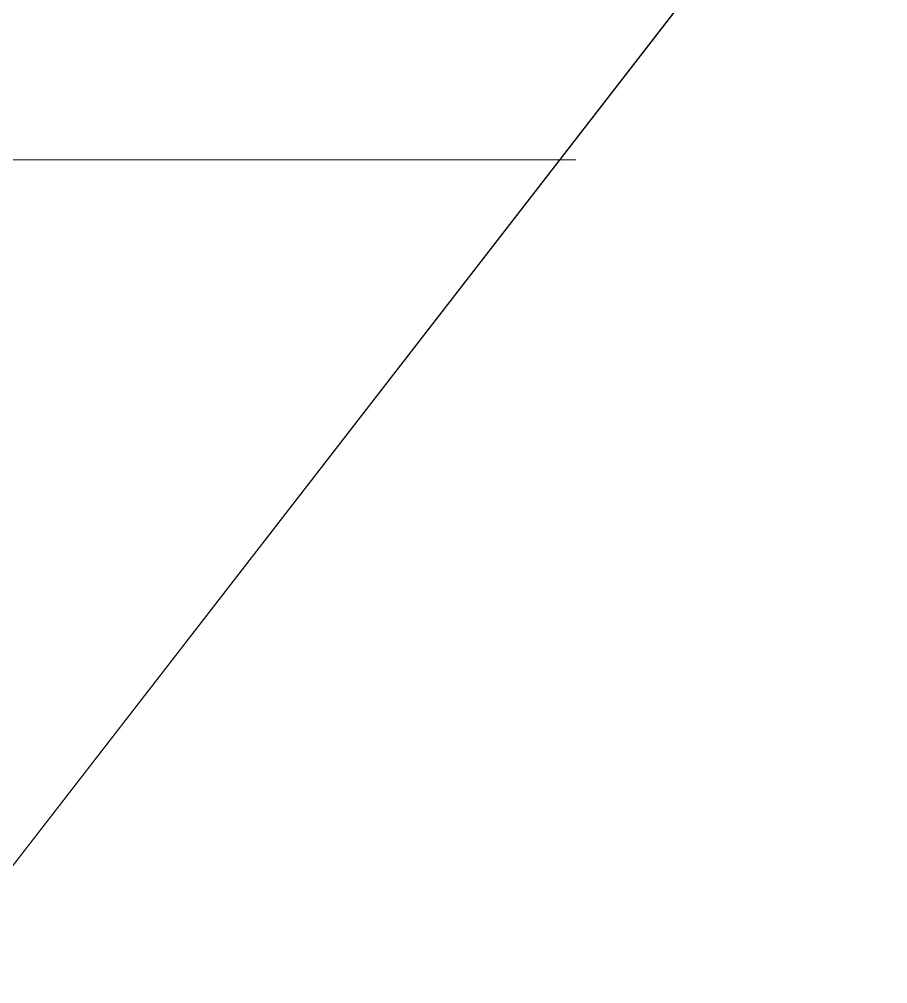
# Model space of a CAD drawing. Header units: metres. Extents: x 0 to 105485, y 0 to 425721.
# Drawn here: x 104777.177 to 104778.435, y 425264.005 to 425265.403 of the extents above; entities that cross this region are included whole.
import ezdxf

# ---------------------------------------------------------------- set-up
doc = ezdxf.new("R2010")
doc.units = ezdxf.units.M
doc.header["$MEASUREMENT"] = 0
doc.layers.add('B-XX-MO-ONDERZOEK_SONDERING-G', color=90, linetype='Continuous', lineweight=18)
doc.layers.add('B-XX-VH-OPENVERHARDING-G', color=90, linetype='Continuous', lineweight=18)

msp = doc.modelspace()

# ---------------------------------------------------------------- linework, layer by layer
at = {"layer": 'B-XX-MO-ONDERZOEK_SONDERING-G', "color": 0, "true_color": 0xd62828}
for points in [[(104776.819, 425265.199, 2.17), (104777.183, 425265.199, 2.16), (104777.3777, 425265.199, 2.15), (104777.4331, 425265.199, 2.14), (104777.2971, 425265.199, 2.13), (104777.1682, 425265.199, 2.12)], [(104777.1459, 425265.199, -11.696), (104777.2189, 425265.199, -11.706), (104777.2189, 425265.199, -11.716), (104777.3035, 425265.199, -11.726), (104777.3932, 425265.199, -11.736), (104777.4658, 425265.199, -11.746), (104777.4658, 425265.199, -11.756), (104777.5157, 425265.199, -11.766), (104777.5524, 425265.199, -11.776), (104777.5787, 425265.199, -11.786), (104777.5959, 425265.199, -11.796), (104777.5959, 425265.199, -11.806), (104777.5947, 425265.199, -11.816), (104777.5807, 425265.199, -11.826), (104777.5568, 425265.199, -11.836), (104777.5568, 425265.199, -11.846), (104777.5285, 425265.199, -11.856), (104777.4946, 425265.199, -11.866), (104777.4491, 425265.199, -11.876), (104777.414, 425265.199, -11.886), (104777.414, 425265.199, -11.896), (104777.3853, 425265.199, -11.906), (104777.3649, 425265.199, -11.916), (104777.3466, 425265.199, -11.926), (104777.3466, 425265.199, -11.936), (104777.333, 425265.199, -11.946), (104777.3174, 425265.199, -11.956), (104777.3063, 425265.199, -11.966), (104777.2947, 425265.199, -11.976), (104777.2947, 425265.199, -11.986), (104777.2871, 425265.199, -11.996), (104777.2844, 425265.199, -12.006), (104777.2843, 425265.199, -12.016), (104777.2843, 425265.199, -12.025), (104777.2843, 425265.199, -12.035), (104777.2843, 425265.199, -12.045), (104777.2863, 425265.199, -12.055), (104777.2919, 425265.199, -12.065), (104777.2919, 425265.199, -12.075), (104777.2963, 425265.199, -12.085), (104777.2987, 425265.199, -12.095), (104777.311, 425265.199, -12.105), (104777.311, 425265.199, -12.115), (104777.319, 425265.199, -12.125), (104777.3318, 425265.199, -12.135), (104777.349, 425265.199, -12.145), (104777.3701, 425265.199, -12.155), (104777.3701, 425265.199, -12.165), (104777.3964, 425265.199, -12.175), (104777.4295, 425265.199, -12.185), (104777.465, 425265.199, -12.195), (104777.5069, 425265.199, -12.205), (104777.5069, 425265.199, -12.215), (104777.5524, 425265.199, -12.225), (104777.5999, 425265.199, -12.235), (104777.6509, 425265.199, -12.245), (104777.6509, 425265.199, -12.255), (104777.7124, 425265.199, -12.265), (104777.7746, 425265.199, -12.275), (104777.8336, 425265.199, -12.285), (104777.8883, 425265.199, -12.295), (104777.8883, 425265.199, -12.305), (104777.9322, 425265.199, -12.315), (104777.9689, 425265.199, -12.325), (104777.9764, 425265.199, -12.335), (104777.9832, 425265.199, -12.345), (104777.9832, 425265.199, -12.355), (104777.9796, 425265.199, -12.364), (104777.978, 425265.199, -12.374), (104777.9689, 425265.199, -12.384), (104777.9689, 425265.199, -12.394), (104777.9557, 425265.199, -12.404), (104777.9389, 425265.199, -12.414), (104777.9098, 425265.199, -12.424), (104777.8755, 425265.199, -12.434), (104777.8755, 425265.199, -12.444), (104777.8037, 425265.199, -12.454), (104777.7319, 425265.199, -12.464), (104777.7128, 425265.199, -12.474), (104777.7128, 425265.199, -12.484), (104777.6908, 425265.199, -12.494), (104777.6705, 425265.199, -12.504), (104777.6493, 425265.199, -12.514), (104777.6258, 425265.199, -12.524), (104777.6063, 425265.199, -12.534), (104777.5875, 425265.199, -12.544), (104777.5875, 425265.199, -12.554), (104777.5692, 425265.199, -12.564), (104777.5436, 425265.199, -12.574), (104777.5153, 425265.199, -12.584), (104777.5153, 425265.199, -12.594), (104777.4762, 425265.199, -12.604), (104777.4259, 425265.199, -12.614), (104777.3793, 425265.199, -12.624), (104777.3426, 425265.199, -12.634), (104777.3426, 425265.199, -12.644), (104777.3095, 425265.199, -12.654), (104777.2847, 425265.199, -12.664), (104777.2652, 425265.199, -12.674), (104777.2652, 425265.199, -12.684), (104777.2508, 425265.199, -12.693), (104777.25, 425265.199, -12.703), (104777.2497, 425265.199, -12.713), (104777.2495, 425265.199, -12.723), (104777.2512, 425265.199, -12.733), (104777.2528, 425265.199, -12.743), (104777.2899, 425265.199, -12.753), (104777.337, 425265.199, -12.763), (104777.337, 425265.199, -12.773), (104777.3865, 425265.199, -12.783), (104777.4447, 425265.199, -12.793), (104777.495, 425265.199, -12.803), (104777.5225, 425265.199, -12.813), (104777.5225, 425265.199, -12.823), (104777.5352, 425265.199, -12.833), (104777.5376, 425265.199, -12.843), (104777.5416, 425265.199, -12.853), (104777.5416, 425265.199, -12.863), (104777.5468, 425265.199, -12.873), (104777.5504, 425265.199, -12.883), (104777.5488, 425265.199, -12.893), (104777.5404, 425265.199, -12.903), (104777.5404, 425265.199, -12.913), (104777.5213, 425265.199, -12.923), (104777.4894, 425265.199, -12.933), (104777.4499, 425265.199, -12.943), (104777.4499, 425265.199, -12.953), (104777.4132, 425265.199, -12.963), (104777.3797, 425265.199, -12.973), (104777.3573, 425265.199, -12.983), (104777.3418, 425265.199, -12.993), (104777.3418, 425265.199, -13.003), (104777.3306, 425265.199, -13.012), (104777.327, 425265.199, -13.022), (104777.3253, 425265.199, -13.032), (104777.325, 425265.199, -13.042), (104777.3249, 425265.199, -13.052), (104777.3257, 425265.199, -13.062), (104777.3266, 425265.199, -13.072), (104777.335, 425265.199, -13.082), (104777.335, 425265.199, -13.092), (104777.3474, 425265.199, -13.102), (104777.3665, 425265.199, -13.112), (104777.3912, 425265.199, -13.122), (104777.3912, 425265.199, -13.132), (104777.4192, 425265.199, -13.142), (104777.4475, 425265.199, -13.152), (104777.4714, 425265.199, -13.162), (104777.4854, 425265.199, -13.172), (104777.4854, 425265.199, -13.182), (104777.4918, 425265.199, -13.192), (104777.4993, 425265.199, -13.202), (104777.4981, 425265.199, -13.212), (104777.4898, 425265.199, -13.222), (104777.4898, 425265.199, -13.232), (104777.4622, 425265.199, -13.242), (104777.4212, 425265.199, -13.252), (104777.3729, 425265.199, -13.262), (104777.3729, 425265.199, -13.272), (104777.3238, 425265.199, -13.282), (104777.2772, 425265.199, -13.292), (104777.2444, 425265.199, -13.302), (104777.2181, 425265.199, -13.312), (104777.2181, 425265.199, -13.321), (104777.201, 425265.199, -13.331), (104777.1878, 425265.199, -13.341), (104777.1861, 425265.199, -13.351), (104777.1853, 425265.199, -13.361), (104777.1853, 425265.199, -13.371), (104777.1853, 425265.199, -13.381), (104777.1857, 425265.199, -13.391), (104777.1894, 425265.199, -13.401), (104777.1894, 425265.199, -13.411), (104777.2033, 425265.199, -13.421), (104777.2205, 425265.199, -13.431), (104777.2117, 425265.199, -13.441), (104777.2269, 425265.199, -13.451), (104777.242, 425265.199, -13.461), (104777.2843, 425265.199, -13.471), (104777.3298, 425265.199, -13.481), (104777.3829, 425265.199, -13.491), (104777.4343, 425265.199, -13.501), (104777.4343, 425265.199, -13.511), (104777.4722, 425265.199, -13.521), (104777.4953, 425265.199, -13.531), (104777.5009, 425265.199, -13.541), (104777.5013, 425265.199, -13.551), (104777.5013, 425265.199, -13.561), (104777.4969, 425265.199, -13.571), (104777.481, 425265.199, -13.581), (104777.4523, 425265.199, -13.591), (104777.4132, 425265.199, -13.601), (104777.4132, 425265.199, -13.611), (104777.3701, 425265.199, -13.621), (104777.3294, 425265.199, -13.631), (104777.2887, 425265.199, -13.64), (104777.2887, 425265.199, -13.65), (104777.254, 425265.199, -13.66), (104777.2225, 425265.199, -13.67), (104777.2002, 425265.199, -13.68), (104777.1938, 425265.199, -13.69), (104777.1906, 425265.199, -13.7), (104777.1891, 425265.199, -13.71), (104777.1884, 425265.199, -13.72), (104777.1883, 425265.199, -13.73), (104777.1926, 425265.199, -13.74), (104777.197, 425265.199, -13.75), (104777.2528, 425265.199, -13.76), (104777.333, 425265.199, -13.77), (104777.4331, 425265.199, -13.78), (104777.4331, 425265.199, -13.79), (104777.536, 425265.199, -13.8), (104777.625, 425265.199, -13.81), (104777.6796, 425265.199, -13.82), (104777.6796, 425265.199, -13.83), (104777.708, 425265.199, -13.84), (104777.7275, 425265.199, -13.85), (104777.7447, 425265.199, -13.86), (104777.7714, 425265.199, -13.87), (104777.7714, 425265.199, -13.88), (104777.8013, 425265.199, -13.89), (104777.8241, 425265.199, -13.9), (104777.8452, 425265.199, -13.91), (104777.8452, 425265.199, -13.92), (104777.8651, 425265.199, -13.93), (104777.8771, 425265.199, -13.94), (104777.8771, 425265.199, -13.949), (104777.8608, 425265.199, -13.959), (104777.8608, 425265.199, -13.969), (104777.8193, 425265.199, -13.979), (104777.7471, 425265.199, -13.989), (104777.6769, 425265.199, -13.999), (104777.6769, 425265.199, -14.009), (104777.6015, 425265.199, -14.019), (104777.536, 425265.199, -14.029), (104777.4762, 425265.199, -14.039), (104777.4287, 425265.199, -14.049), (104777.4287, 425265.199, -14.059), (104777.3821, 425265.199, -14.069), (104777.3517, 425265.199, -14.079), (104777.325, 425265.199, -14.089), (104777.325, 425265.199, -14.099), (104777.3039, 425265.199, -14.109), (104777.2847, 425265.199, -14.119), (104777.272, 425265.199, -14.129), (104777.272, 425265.199, -14.139), (104777.2721, 425265.199, -14.149), (104777.2723, 425265.199, -14.159), (104777.2727, 425265.199, -14.169), (104777.2815, 425265.199, -14.179), (104777.2815, 425265.199, -14.189), (104777.3035, 425265.199, -14.199), (104777.325, 425265.199, -14.209), (104777.3366, 425265.199, -14.219), (104777.3422, 425265.199, -14.229), (104777.3422, 425265.199, -14.239), (104777.3418, 425265.199, -14.249), (104777.335, 425265.199, -14.258), (104777.3306, 425265.199, -14.268), (104777.3285, 425265.199, -14.278), (104777.3286, 425265.199, -14.288), (104777.3286, 425265.199, -14.298), (104777.3289, 425265.199, -14.308), (104777.3334, 425265.199, -14.318), (104777.3334, 425265.199, -14.328), (104777.3485, 425265.199, -14.338), (104777.3705, 425265.199, -14.348), (104777.4008, 425265.199, -14.358), (104777.4343, 425265.199, -14.368), (104777.4343, 425265.199, -14.378), (104777.4666, 425265.199, -14.388), (104777.491, 425265.199, -14.398), (104777.5073, 425265.199, -14.408), (104777.5137, 425265.199, -14.418), (104777.5137, 425265.199, -14.428), (104777.4836, 425265.199, -14.438), (104777.4535, 425265.199, -14.448), (104777.4551, 425265.199, -14.458), (104777.4467, 425265.199, -14.468), (104777.4458, 425265.199, -14.478), (104777.4469, 425265.199, -14.488), (104777.448, 425265.199, -14.498), (104777.4505, 425265.199, -14.508), (104777.4557, 425265.199, -14.518), (104777.4662, 425265.199, -14.528), (104777.4953, 425265.199, -14.538), (104777.5356, 425265.199, -14.548), (104777.5759, 425265.199, -14.557), (104777.5759, 425265.199, -14.567), (104777.6078, 425265.199, -14.577), (104777.629, 425265.199, -14.587), (104777.6505, 425265.199, -14.597), (104777.6505, 425265.199, -14.607), (104777.6741, 425265.199, -14.617), (104777.6912, 425265.199, -14.627), (104777.706, 425265.199, -14.637), (104777.7108, 425265.199, -14.647), (104777.7108, 425265.199, -14.657), (104777.7104, 425265.199, -14.667), (104777.7052, 425265.199, -14.677), (104777.7006, 425265.199, -14.687), (104777.6983, 425265.199, -14.697), (104777.6972, 425265.199, -14.707), (104777.697, 425265.199, -14.717), (104777.6969, 425265.199, -14.727), (104777.7001, 425265.199, -14.737), (104777.7032, 425265.199, -14.747), (104777.7223, 425265.199, -14.757), (104777.7395, 425265.199, -14.767), (104777.759, 425265.199, -14.777), (104777.759, 425265.199, -14.787), (104777.7762, 425265.199, -14.797), (104777.7894, 425265.199, -14.807), (104777.8001, 425265.199, -14.817), (104777.8077, 425265.199, -14.827), (104777.8077, 425265.199, -14.837), (104777.8137, 425265.199, -14.847), (104777.8165, 425265.199, -14.856), (104777.8169, 425265.199, -14.866), (104777.8169, 425265.199, -14.876), (104777.8185, 425265.199, -14.886), (104777.8233, 425265.199, -14.896), (104777.8289, 425265.199, -14.906), (104777.8324, 425265.199, -14.916), (104777.8324, 425265.199, -14.926), (104777.8332, 425265.199, -14.936), (104777.8261, 425265.199, -14.946), (104777.8145, 425265.199, -14.956), (104777.8145, 425265.199, -14.966), (104777.7929, 425265.199, -14.976), (104777.7666, 425265.199, -14.986), (104777.7435, 425265.199, -14.996), (104777.7171, 425265.199, -15.006), (104777.7171, 425265.199, -15.016), (104777.6948, 425265.199, -15.026), (104777.6745, 425265.199, -15.036), (104777.6573, 425265.199, -15.046), (104777.6573, 425265.199, -15.056), (104777.6386, 425265.199, -15.066), (104777.6158, 425265.199, -15.076), (104777.5819, 425265.199, -15.086), (104777.5333, 425265.199, -15.096), (104777.5333, 425265.199, -15.106), (104777.4806, 425265.199, -15.116), (104777.4367, 425265.199, -15.126), (104777.4004, 425265.199, -15.136), (104777.4004, 425265.199, -15.146), (104777.3661, 425265.199, -15.155), (104777.3354, 425265.199, -15.165), (104777.3079, 425265.199, -15.175), (104777.2807, 425265.199, -15.185), (104777.2807, 425265.199, -15.195), (104777.2496, 425265.199, -15.205), (104777.2229, 425265.199, -15.215), (104777.203, 425265.199, -15.225), (104777.203, 425265.199, -15.235), (104777.195, 425265.199, -15.245), (104777.1898, 425265.199, -15.255), (104777.1826, 425265.199, -15.265), (104777.1742, 425265.199, -15.275)], [(104777.1611, 425265.199, 1.62), (104777.2177, 425265.199, 1.61), (104777.268, 425265.199, 1.6), (104777.3314, 425265.199, 1.59), (104777.2648, 425265.199, 1.58), (104777.1667, 425265.199, 1.57)], [(104777.1682, 425265.199, 1.46), (104777.1978, 425265.199, 1.45), (104777.1734, 425265.199, 1.44)], [(104777.1758, 425265.199, -15.624), (104777.2017, 425265.199, -15.634), (104777.2017, 425265.199, -15.644), (104777.2249, 425265.199, -15.654), (104777.2492, 425265.199, -15.664), (104777.2767, 425265.199, -15.674), (104777.3027, 425265.199, -15.684), (104777.3027, 425265.199, -15.694), (104777.3354, 425265.199, -15.704), (104777.3753, 425265.199, -15.714), (104777.4259, 425265.199, -15.724), (104777.4894, 425265.199, -15.734), (104777.4894, 425265.199, -15.744), (104777.5384, 425265.199, -15.754), (104777.5795, 425265.199, -15.763), (104777.6162, 425265.199, -15.773), (104777.6162, 425265.199, -15.783), (104777.6446, 425265.199, -15.793), (104777.6681, 425265.199, -15.803), (104777.6868, 425265.199, -15.813), (104777.7036, 425265.199, -15.823), (104777.7036, 425265.199, -15.833), (104777.7164, 425265.199, -15.843), (104777.7307, 425265.199, -15.853), (104777.7443, 425265.199, -15.863), (104777.7443, 425265.199, -15.873), (104777.7519, 425265.199, -15.883), (104777.7558, 425265.199, -15.893), (104777.757, 425265.199, -15.903), (104777.7562, 425265.199, -15.913), (104777.7562, 425265.199, -15.923), (104777.7526, 425265.199, -15.933), (104777.7411, 425265.199, -15.943), (104777.7243, 425265.199, -15.953), (104777.7243, 425265.199, -15.963), (104777.706, 425265.199, -15.973), (104777.6872, 425265.199, -15.983), (104777.6673, 425265.199, -15.993), (104777.6441, 425265.199, -16.003), (104777.6441, 425265.199, -16.013), (104777.6258, 425265.199, -16.023), (104777.6098, 425265.199, -16.033), (104777.6031, 425265.199, -16.043), (104777.6031, 425265.199, -16.052), (104777.5955, 425265.199, -16.062), (104777.5843, 425265.199, -16.072), (104777.5783, 425265.199, -16.082), (104777.5763, 425265.199, -16.092), (104777.5761, 425265.199, -16.102), (104777.5762, 425265.199, -16.112), (104777.5762, 425265.199, -16.122), (104777.5765, 425265.199, -16.132), (104777.5769, 425265.199, -16.142), (104777.5779, 425265.199, -16.152), (104777.5783, 425265.199, -16.162), (104777.5787, 425265.199, -16.172), (104777.5807, 425265.199, -16.182), (104777.5807, 425265.199, -16.192), (104777.5795, 425265.199, -16.202), (104777.5716, 425265.199, -16.212), (104777.5612, 425265.199, -16.222), (104777.5612, 425265.199, -16.232), (104777.5508, 425265.199, -16.242), (104777.5408, 425265.199, -16.252), (104777.5352, 425265.199, -16.262), (104777.5325, 425265.199, -16.272), (104777.5323, 425265.199, -16.282), (104777.5321, 425265.199, -16.292), (104777.5341, 425265.199, -16.302), (104777.5352, 425265.199, -16.312)]]:
    msp.add_polyline3d(points, dxfattribs=at)
at = {"layer": 'B-XX-VH-OPENVERHARDING-G', "ltscale": 0.5}
msp.add_lwpolyline([(104777.649, 425275.934), (104774.582, 425272.003), (104773.347, 425270.181), (104775.1, 425268.811), (104774.898, 425268.551), (104778.435, 425265.813), (104777.052, 425264.027), (104775.675, 425262.247), (104774.298, 425260.467), (104772.921, 425258.688), (104771.544, 425256.909), (104770.168, 425255.13), (104768.791, 425253.351), (104765.235, 425256.103), (104764.428, 425255.06), (104761.844, 425257.15), (104760.15, 425256.296), (104759.656, 425254.604), (104759.891, 425254.304), (104759.529, 425253.831)], dxfattribs=at)
msp.add_lwpolyline([(104774.898, 425268.551), (104773.51, 425266.765), (104777.052, 425264.027), (104778.435, 425265.813)], close=True, dxfattribs=at)

doc.saveas('drawing.dxf')
